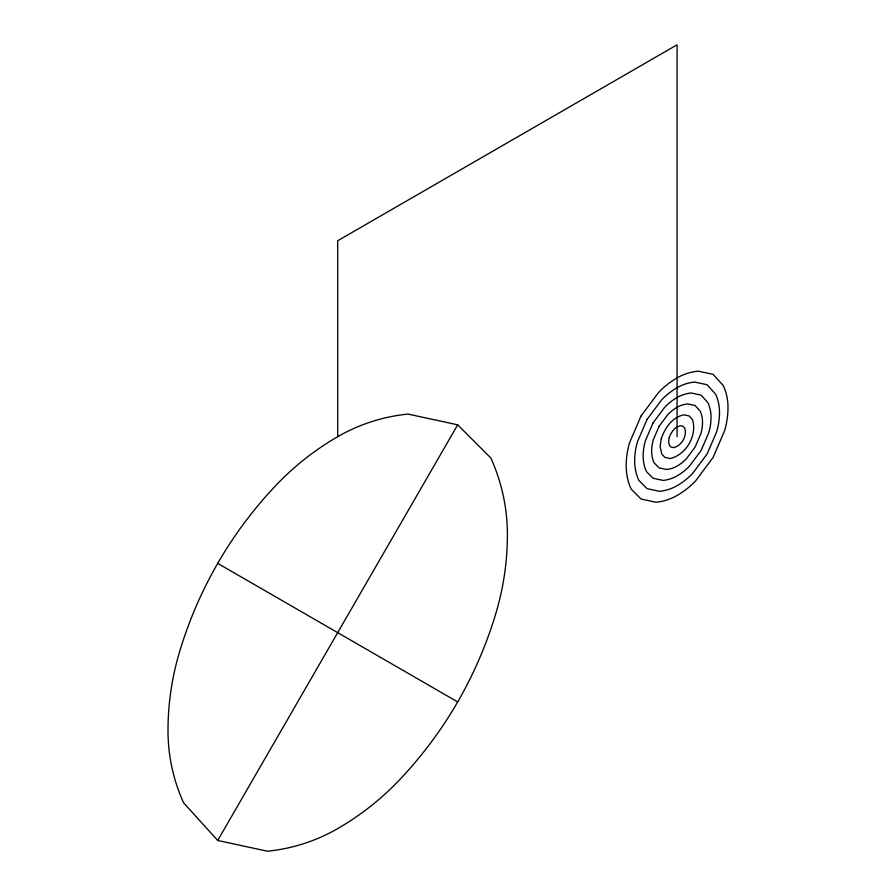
<?xml version="1.0" encoding="UTF-8"?>
<svg xmlns="http://www.w3.org/2000/svg" width="896" height="896" viewBox="0 0 896 896"><rect width="100%" height="100%" fill="white"/><g stroke="black" fill="none" stroke-linecap="round" stroke-linejoin="round"><path stroke-width="1.34" d="M217.706 840.482L457.688 424.816L490.862 458.035A185.931 185.931 0 0 1 507.394 534.666A274.243 274.243 0 0 1 496.037 612.786A414.299 414.299 0 0 1 399.672 779.699A274.243 274.243 0 0 1 337.702 828.598A175.101 175.101 0 0 1 267.411 851.2L217.706 840.482L183.568 802.794A175.101 175.101 0 0 1 168 730.621A274.243 274.243 0 0 1 179.368 652.501A414.299 414.299 0 0 1 275.722 485.598A274.243 274.243 0 0 1 337.702 436.699A175.101 175.101 0 0 1 407.982 414.086L457.688 424.816M217.706 563.371L457.688 701.926M677.085 436.699L677.085 44.8L337.702 240.744L337.702 436.699M661.259 438.682L660.117 446.499L661.774 454.16L665.09 457.475L670.062 458.55C686.157 454.933 697.424 435.434 692.507 419.686L689.091 415.912L684.118 414.837C672.258 416.931 664.966 428.064 661.259 438.682M669.178 437.685L668.606 441.594L669.435 445.424L671.093 447.093L673.579 447.619C681.621 445.816 687.254 436.061 684.802 428.187L683.088 426.306L680.602 425.768C674.677 426.821 671.026 432.376 669.178 437.685M641.088 415.912L629.586 442.658A82.275 82.275 0 0 0 626.181 466.088A55.776 55.776 0 0 0 631.142 489.082L641.088 499.05L656.006 502.264A52.528 52.528 0 0 0 677.085 495.477A82.275 82.275 0 0 0 695.677 480.816L713.093 457.475L724.595 430.741A82.275 82.275 0 0 0 728 407.299A52.528 52.528 0 0 0 723.33 385.65L713.093 374.349L698.174 371.134A52.528 52.528 0 0 0 677.085 377.91A82.275 82.275 0 0 0 658.493 392.582L641.088 415.912M647.091 419.373L637.504 441.661A68.555 68.555 0 0 0 634.67 461.194A46.48 46.48 0 0 0 638.803 480.346L647.091 488.656L659.512 491.333A43.781 43.781 0 0 0 677.085 485.688A68.555 68.555 0 0 0 692.586 473.458L707.09 454.014L716.677 431.738A68.555 68.555 0 0 0 719.51 412.205A43.781 43.781 0 0 0 715.624 394.162L707.09 384.742L694.658 382.054A43.781 43.781 0 0 0 677.085 387.71A68.555 68.555 0 0 0 661.595 399.93L647.091 419.373M653.094 422.845L645.422 440.664A54.846 54.846 0 0 0 643.149 456.288A37.184 37.184 0 0 0 646.453 471.621L653.094 478.262L663.029 480.413A35.022 35.022 0 0 0 677.085 475.888A54.846 54.846 0 0 0 689.483 466.11L701.086 450.554L708.758 432.723A54.846 54.846 0 0 0 711.032 417.099A35.022 35.022 0 0 0 707.918 402.662L701.086 395.125L691.152 392.986A35.022 35.022 0 0 0 677.085 397.51A54.846 54.846 0 0 0 664.698 407.288L653.094 422.845M659.086 426.306L653.341 439.678A41.138 41.138 0 0 0 651.638 451.394A27.888 27.888 0 0 0 654.114 462.885L659.086 467.869L666.546 469.482A26.264 26.264 0 0 0 677.085 466.088A41.138 41.138 0 0 0 686.381 458.752L695.094 447.093L700.84 433.72A41.138 41.138 0 0 0 702.542 422.005A26.264 26.264 0 0 0 700.213 411.174L695.094 405.518L687.635 403.917A26.264 26.264 0 0 0 677.085 407.299A41.138 41.138 0 0 0 667.789 414.635L659.086 426.306"/></g></svg>
